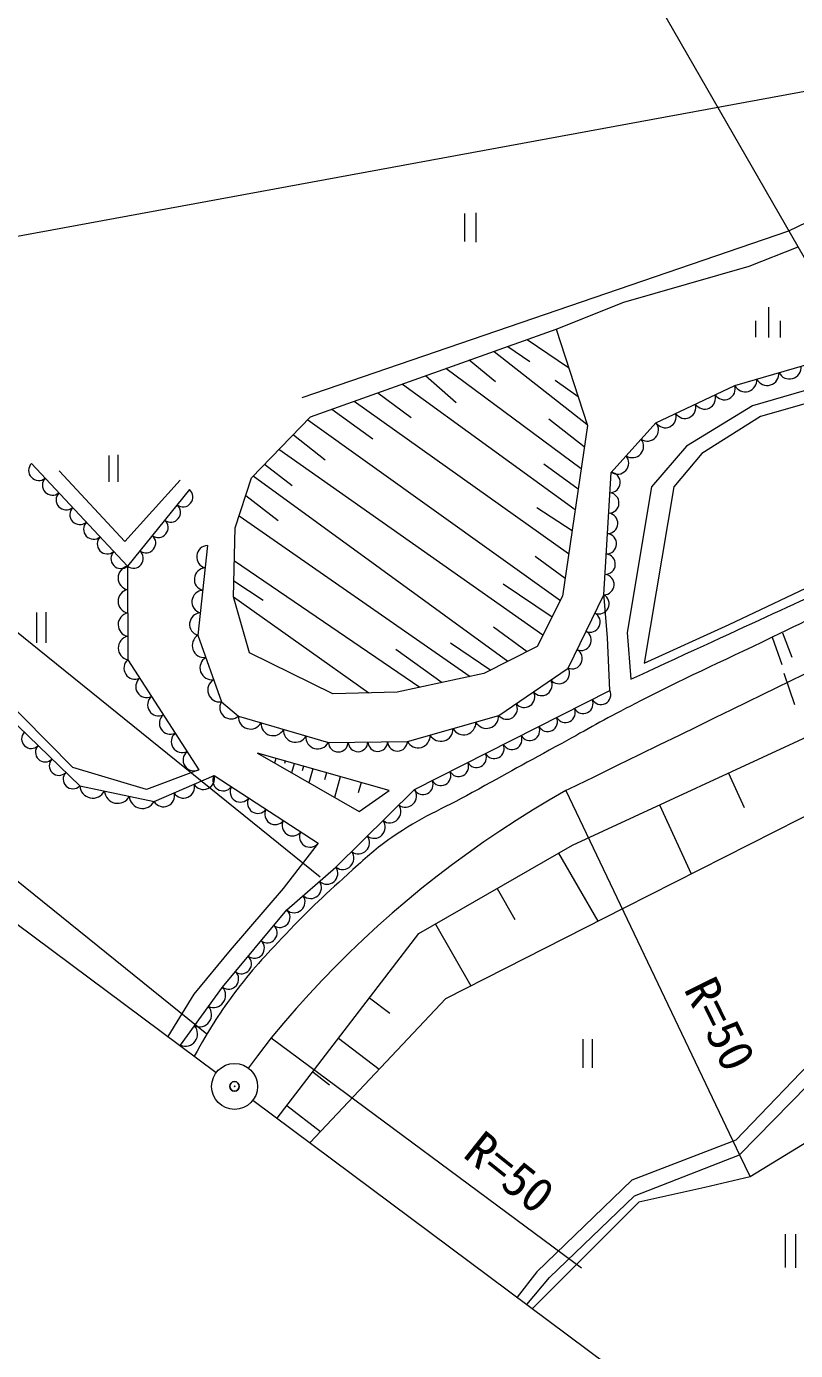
# Model space of a CAD drawing. Units: millimetres, scale not verified. Extents: x 40000 to 680000, y 20000 to 380000.
# Drawn here: x 96146 to 136322, y 261655 to 330788 of the extents above; entities that cross this region are included whole.
import ezdxf
from ezdxf.enums import TextEntityAlignment as Align

# ---------------------------------------------------------------- set-up
doc = ezdxf.new("R2010")
doc.units = ezdxf.units.MM
doc.header["$LTSCALE"] = 1000
doc.header["$PDMODE"] = 32
doc.header["$PDSIZE"] = 500
doc.linetypes.add('CHAIN', pattern=[18.5, 12, -1.5, 3.5, -1.5])
doc.layers.add('M-BMK', color=2, linetype='CHAIN', lineweight=13)
doc.layers.add('M-WORK', color=1, linetype='Continuous', lineweight=13)
doc.layers.add('M-OTRS', color=6, linetype='Continuous')
doc.styles.add('ＭＳ ゴシック', font='')
doc.styles.get('ＭＳ ゴシック').set_extended_font_data('MS Gothic')

msp = doc.modelspace()

# ---------------------------------------------------------------- linework, layer by layer
at = {"layer": 'M-BMK'}
msp.add_lwpolyline([(136754, 296945), (136049, 296602), (135323, 296248), (134571, 295882), (133788, 295501), (132969, 295102), (132108, 294683), (131200, 294241), (130241, 293773), (129224, 293278), (128145, 292753), (126999, 292194), (125779, 291600), (124481, 290968), (124320, 290890), (123444, 290386), (122578, 289866), (121722, 289330), (120876, 288778), (120040, 288211), (119215, 287629), (118401, 287031), (117598, 286418), (116806, 285791), (116027, 285149), (115259, 284493), (114503, 283822), (113761, 283138), (113030, 282440), (112313, 281729), (111610, 281004), (110919, 280267), (110243, 279517), (109580, 278754), (108932, 277980), (108223, 277043), (107742, 276407)], dxfattribs=at)
at = {"layer": 'M-OTRS'}
msp.add_point((107015, 275446), dxfattribs=at)
at = {"layer": 'M-WORK'}
for p, q in [((75404, 316113), (228402, 344250)), ((145329, 303838), (129306, 331709)), ((135968, 320114), (139738, 321946)), ((119023, 321021), (119023, 319566)), ((119626, 321051), (119626, 319526)), ((110545, 311422), (135968, 320114)), ((133906, 318265), (136461, 319281)), ((127350, 316387), (133906, 318265)), ((123818, 314983), (127350, 316387)), ((134913, 316124), (134913, 314554)), ((134233, 315425), (134233, 314560)), ((135527, 315425), (135527, 314554)), ((110991, 310401), (123818, 314983)), ((123818, 314983), (125449, 309950)), ((121293, 314081), (122449, 313293)), ((122310, 314444), (124464, 312990)), ((120654, 312226), (119268, 313357)), ((120574, 313824), (125423, 310030)), ((133146, 312050), (137763, 313388)), ((118585, 311138), (116984, 312542)), ((125118, 307688), (118050, 312922)), ((115790, 312115), (124809, 305575)), ((124961, 311456), (123762, 312308)), ((129029, 310099), (133146, 312050)), ((138131, 312153), (134079, 310983)), ((124470, 303261), (113265, 311213)), ((114509, 311657), (116240, 310369)), ((139177, 311765), (134484, 310426)), ((114241, 309244), (112092, 310794)), ((134079, 310983), (130631, 308880)), ((134484, 310426), (131421, 308487)), ((107898, 307215), (110991, 310401)), ((110848, 310253), (124036, 300822)), ((123434, 310297), (125288, 308852)), ((125449, 309950), (124145, 301040)), ((126695, 307508), (129029, 310099)), ((110088, 309470), (111758, 308163)), ((100452, 308394), (100452, 307008)), ((100927, 308424), (100927, 307008)), ((123128, 299001), (109332, 308692)), ((130631, 308880), (128805, 306756)), ((131421, 308487), (129959, 306748)), ((101426, 302606), (96409, 307972)), ((110035, 306797), (108583, 307921)), ((123174, 307953), (124966, 306653)), ((97856, 307592), (101283, 303899)), ((101283, 303899), (104176, 307100)), ((107051, 304614), (107898, 307215)), ((121295, 297632), (107986, 307306)), ((126313, 301114), (126695, 307508)), ((104658, 306607), (101426, 302606)), ((107598, 306294), (109292, 304998)), ((128805, 306756), (127523, 299149)), ((129959, 306748), (128410, 297540)), ((122814, 305677), (124647, 304469)), ((107252, 305232), (119331, 296850)), ((106959, 301013), (107051, 304614)), ((89582, 304072), (111484, 286383)), ((105599, 303694), (105106, 299000)), ((132847, 299561), (141696, 303763)), ((107007, 302893), (116702, 296291)), ((124280, 301961), (122722, 303122)), ((101426, 302606), (101442, 297722)), ((108520, 300817), (106980, 301823)), ((121053, 301678), (123605, 299957)), ((107805, 298089), (106959, 301013)), ((106959, 301013), (114023, 295992)), ((124145, 301040), (122832, 298407)), ((124446, 297287), (126313, 301114)), ((126498, 298887), (126316, 301163)), ((89523, 300256), (98926, 291135)), ((98575, 292092), (90061, 300687)), ((96668, 300192), (96668, 298609)), ((97153, 300202), (97153, 298599)), ((122300, 298139), (120546, 299432)), ((128410, 297540), (132847, 299561)), ((105106, 299000), (106327, 295522)), ((124674, 288043), (148474, 299054)), ((126629, 296125), (126498, 298887)), ((127523, 299149), (127723, 296702)), ((135105, 298901), (135615, 297476)), ((135644, 299136), (136128, 297865)), ((76285, 298339), (106053, 276163)), ((112145, 295935), (107805, 298089)), ((115435, 298272), (117857, 296536)), ((118290, 298607), (120407, 297184)), ((122832, 298407), (120045, 297002)), ((101442, 297722), (105147, 291969)), ((120814, 294815), (124446, 297287)), ((120045, 297002), (115510, 296037)), ((135714, 297027), (136275, 295384)), ((115510, 296037), (112145, 295935)), ((116410, 290954), (126629, 296125)), ((84152, 295439), (105577, 278187)), ((106327, 295522), (107230, 294784)), ((107230, 294784), (111919, 293399)), ((116043, 293460), (120814, 294815)), ((111919, 293399), (116043, 293460)), ((108212, 292840), (113521, 289795)), ((115091, 290893), (108212, 292840)), ((109174, 292568), (109106, 292327)), ((109655, 292432), (109621, 292311)), ((102423, 290953), (98575, 292092)), ((105147, 291969), (102423, 290953)), ((110136, 292295), (110000, 291815)), ((110617, 292159), (110549, 291919)), ((111098, 292023), (110894, 291302)), ((111820, 291819), (111718, 291458)), ((132812, 291808), (133645, 290008)), ((98926, 291135), (102814, 290325)), ((102814, 290325), (105943, 291679)), ((105943, 291679), (111381, 288150)), ((112541, 291615), (112235, 290533)), ((113623, 291309), (113470, 290768)), ((112316, 286891), (116410, 290954)), ((113521, 289795), (115091, 290893)), ((124320, 290890), (133403, 271867)), ((127410, 284783), (138119, 290216)), ((129212, 290143), (130877, 286542)), ((111381, 288150), (109563, 285771)), ((116640, 283426), (124674, 288043)), ((123948, 287626), (125994, 284066)), ((109746, 284659), (112316, 286891)), ((109563, 285771), (106793, 282554)), ((120728, 285775), (121653, 284165)), ((106391, 280627), (109746, 284659)), ((118053, 280043), (127410, 284783)), ((117507, 283924), (119358, 280704)), ((109246, 273784), (116640, 283426)), ((106793, 282554), (104885, 280261)), ((104885, 280261), (103529, 278043)), ((104191, 277596), (106391, 280627)), ((110958, 272508), (118053, 280043)), ((114069, 280073), (115127, 279262)), ((108932, 277980), (125145, 265968)), ((112448, 277958), (114563, 276337)), ((125205, 277915), (125205, 276420)), ((125700, 277915), (125700, 276420)), ((137888, 277526), (133201, 272632)), ((133403, 271867), (138882, 277469)), ((111100, 276200), (111979, 275526)), ((107977, 274729), (135785, 254013)), ((109752, 274442), (111510, 273094)), ((138031, 273227), (133947, 270717)), ((133201, 272632), (127777, 270554)), ((127904, 269733), (133403, 271867)), ((133403, 271867), (133947, 270717)), ((127777, 270554), (122810, 265758)), ((133947, 270717), (131588, 270173)), ((123472, 265465), (127904, 269733)), ((131588, 270173), (128140, 269394)), ((128140, 269394), (122584, 263847)), ((135774, 267734), (135774, 265992)), ((136315, 267734), (136315, 265972)), ((122810, 265758), (121779, 264447)), ((122292, 264065), (123472, 265465))]:
    msp.add_line(p, q, dxfattribs=at)
msp.add_circle((107015, 275446), 1200, dxfattribs=at)
for centre, radius, start, end in [((134846, 312658), 611, 206.64416, 5.70016), ((136001, 312993), 611, 206.64416, 5.70016), ((132600, 311873), 574, 212.78246, 17.9237), ((133692, 312324), 611, 206.64416, 5.70016), ((131570, 311385), 574, 212.78246, 17.9237), ((129512, 310410), 574, 212.78246, 17.9237), ((130541, 310897), 574, 212.78246, 17.9237), ((128575, 309726), 588, 236.56777, 39.39515), ((127797, 308862), 588, 236.56777, 39.39515), ((127019, 307999), 588, 236.56777, 39.39515), ((96786, 307606), 525, 135.83823, 310.3133), ((97503, 306839), 525, 135.83823, 310.3133), ((126628, 306978), 535, 270.3264, 82.8329), ((98220, 306073), 525, 135.83823, 310.3133), ((104324, 306216), 514, 232.69267, 49.45224), ((126565, 305912), 535, 270.3264, 82.8329), ((98936, 305306), 525, 135.83823, 310.3133), ((103677, 305416), 514, 232.69267, 49.45224), ((99653, 304540), 525, 135.83823, 310.3133), ((103031, 304616), 514, 232.69267, 49.45224), ((126501, 304846), 535, 270.3264, 82.8329), ((102385, 303816), 514, 232.69267, 49.45224), ((126437, 303780), 535, 270.3264, 82.8329), ((100370, 303773), 525, 135.83823, 310.3133), ((105635, 303097), 598, 93.44577, 254.57533), ((101087, 303007), 525, 135.83823, 310.3133), ((101738, 303015), 514, 232.69267, 49.45224), ((126374, 302715), 535, 270.3264, 82.8329), ((101551, 301996), 623, 101.54144, 258.81967), ((105512, 301924), 598, 93.44577, 254.57533), ((126310, 301649), 535, 270.3264, 82.8329), ((101555, 300775), 623, 101.54144, 258.81967), ((105388, 300750), 598, 93.44577, 254.57533), ((126050, 300650), 533, 247.57121, 60.40999), ((101559, 299554), 623, 101.54144, 258.81967), ((105265, 299577), 598, 93.44577, 254.57533), ((125583, 299694), 533, 247.57121, 60.40999), ((101563, 298333), 623, 101.54144, 258.81967), ((105430, 298463), 627, 121.0607, 277.62476), ((125116, 298737), 533, 247.57121, 60.40999), ((124649, 297780), 533, 247.57121, 60.40999), ((101814, 297284), 575, 130.29361, 295.26394), ((105837, 297304), 627, 121.0607, 277.62476), ((123963, 297021), 552, 219.61764, 28.87572), ((102431, 296325), 575, 130.29361, 295.26394), ((106244, 296144), 627, 121.0607, 277.62476), ((123055, 296403), 552, 219.61764, 28.87572), ((122147, 295784), 552, 219.61764, 28.87572), ((126155, 295908), 521, 209.14952, 24.5315), ((103049, 295366), 575, 130.29361, 295.26394), ((106836, 295223), 590, 149.50197, 311.91922), ((121239, 295166), 552, 219.61764, 28.87572), ((125226, 295438), 521, 209.14952, 24.5315), ((103666, 294407), 575, 130.29361, 295.26394), ((107851, 294729), 624, 174.96487, 332.12034), ((120181, 294774), 634, 208.07034, 3.62507), ((123368, 294498), 521, 209.14952, 24.5315), ((124297, 294968), 521, 209.14952, 24.5315), ((96397, 293593), 504, 136.31119, 315.43405), ((104284, 293448), 575, 130.29361, 295.26394), ((109023, 294383), 624, 174.96487, 332.12034), ((110195, 294036), 624, 174.96487, 332.12034), ((117795, 294097), 634, 208.07034, 3.62507), ((118988, 294436), 634, 208.07034, 3.62507), ((122439, 294028), 521, 209.14952, 24.5315), ((97120, 292892), 504, 136.31119, 315.43405), ((111368, 293690), 624, 174.96487, 332.12034), ((112434, 293422), 516, 182.61597, 359.09423), ((113465, 293438), 516, 182.61597, 359.09423), ((114496, 293453), 516, 182.61597, 359.09423), ((115527, 293468), 516, 182.61597, 359.09423), ((116603, 293759), 634, 208.07034, 3.62507), ((120581, 293088), 521, 209.14952, 24.5315), ((121510, 293558), 521, 209.14952, 24.5315), ((97843, 292190), 504, 136.31119, 315.43405), ((104901, 292489), 575, 130.29361, 295.26394), ((119652, 292618), 521, 209.14952, 24.5315), ((98567, 291489), 504, 136.31119, 315.43405), ((117794, 291678), 521, 209.14952, 24.5315), ((118723, 292148), 521, 209.14952, 24.5315), ((99612, 291184), 688, 184.09916, 332.35219), ((104350, 291069), 573, 210.71687, 16.08779), ((105393, 291520), 573, 210.71687, 16.08779), ((106419, 291420), 542, 151.44232, 322.58598), ((107325, 290832), 542, 151.44232, 322.58598), ((116865, 291207), 521, 209.14952, 24.5315), ((100908, 290914), 688, 184.09916, 332.35219), ((102204, 290644), 688, 184.09916, 332.35219), ((103307, 290617), 573, 210.71687, 16.08779), ((108232, 290243), 542, 151.44232, 322.58598), ((115942, 290606), 583, 232.93833, 36.62926), ((109138, 289655), 542, 151.44232, 322.58598), ((115124, 289793), 583, 232.93833, 36.62926), ((110044, 289067), 542, 151.44232, 322.58598), ((114305, 288981), 583, 232.93833, 36.62926), ((110951, 288479), 542, 151.44232, 322.58598), ((113486, 288168), 583, 232.93833, 36.62926), ((112667, 287356), 583, 232.93833, 36.62926), ((111841, 286573), 572, 228.17996, 33.75322), ((110984, 285829), 572, 228.17996, 33.75322), ((110127, 285085), 572, 228.17996, 33.75322), ((109391, 284272), 525, 232.98045, 47.4945), ((108720, 283466), 525, 232.98045, 47.4945), ((108049, 282659), 525, 232.98045, 47.4945), ((107378, 281853), 525, 232.98045, 47.4945), ((106707, 281047), 525, 232.98045, 47.4945), ((105911, 280204), 640, 246.64935, 41.39973), ((105178, 279194), 640, 246.64935, 41.39973), ((104444, 278183), 640, 246.64935, 41.39973)]:
    msp.add_arc(centre, radius, start, end, dxfattribs=at)
for points, knots in [([(127723, 296702), (134462, 299816), (136172, 300610), (141611, 303065), (146440, 305245), (149172, 306407), (154000, 308590), (155737, 309375), (156672, 309902), (158432, 310637), (159234, 310972), (159689, 311150), (160509, 311437), (161595, 311817), (162229, 311953), (163341, 312247), (164093, 312446), (164512, 312575), (165280, 312699), (166409, 312881), (167052, 312921), (168194, 312976), (170043, 313064), (171082, 313009), (172934, 313007), (174561, 313004), (175477, 313094), (177099, 312966), (178206, 312878), (178808, 312674), (179910, 312545), (181180, 312396), (181616, 312379), (183174, 312296)], [0, 0, 0, 0, 1, 1, 1, 2, 2, 2, 3, 3, 3, 4, 4, 4, 5, 5, 5, 6, 6, 6, 7, 7, 7, 8, 8, 8, 9, 9, 9, 10, 10, 10, 11, 11, 11, 11]), ([(184714, 311599), (182076, 311831), (181400, 311894), (179273, 312049), (177671, 312165), (176774, 312246), (175170, 312322), (174048, 312375), (173419, 312406), (172297, 312398), (171038, 312388), (170332, 312365), (169075, 312288), (167871, 312214), (167195, 312162), (165997, 312015), (164937, 311884), (164337, 311828), (163296, 311590), (162200, 311341), (161600, 311144), (160527, 310811), (159785, 310580), (159361, 310470), (158639, 310181), (157643, 309782), (157121, 309476), (156150, 309019), (154893, 308427), (154195, 308086), (152942, 307487), (149967, 306064), (148301, 305267), (145329, 303838), (141333, 301916), (139097, 300833), (135105, 298901), (132210, 297500), (130558, 296776), (127697, 295307), (126277, 294577), (125507, 294121), (124107, 293355), (122281, 292356), (121259, 291797), (119438, 290790), (117792, 289878), (116774, 289519), (115232, 288440), (114388, 287849), (113960, 287454), (113195, 286763), (111786, 285488), (110987, 284778), (109687, 283393), (108575, 282209), (107926, 281560), (106963, 280253), (106071, 279043), (105783, 278554), (104908, 277016)], [0, 0, 0, 0, 1, 1, 1, 2, 2, 2, 3, 3, 3, 4, 4, 4, 5, 5, 5, 6, 6, 6, 7, 7, 7, 8, 8, 8, 9, 9, 9, 10, 10, 10, 11, 11, 11, 12, 12, 12, 13, 13, 13, 14, 14, 14, 15, 15, 15, 16, 16, 16, 17, 17, 17, 18, 18, 18, 19, 19, 19, 20, 20, 20, 20])]:
    msp.add_open_spline(points, degree=3, knots=knots, dxfattribs=at)

# ---------------------------------------------------------------- texts
at = {"layer": 'M-WORK', "style": 'ＭＳ ゴシック'}
for rotation, p in [(296.295, (129964, 280293)), (321.34, (118530, 271380))]:
    msp.add_text('R=50', height=1833, rotation=rotation, dxfattribs=at).set_placement(p, align=Align.BOTTOM_LEFT)

doc.saveas('drawing.dxf')
